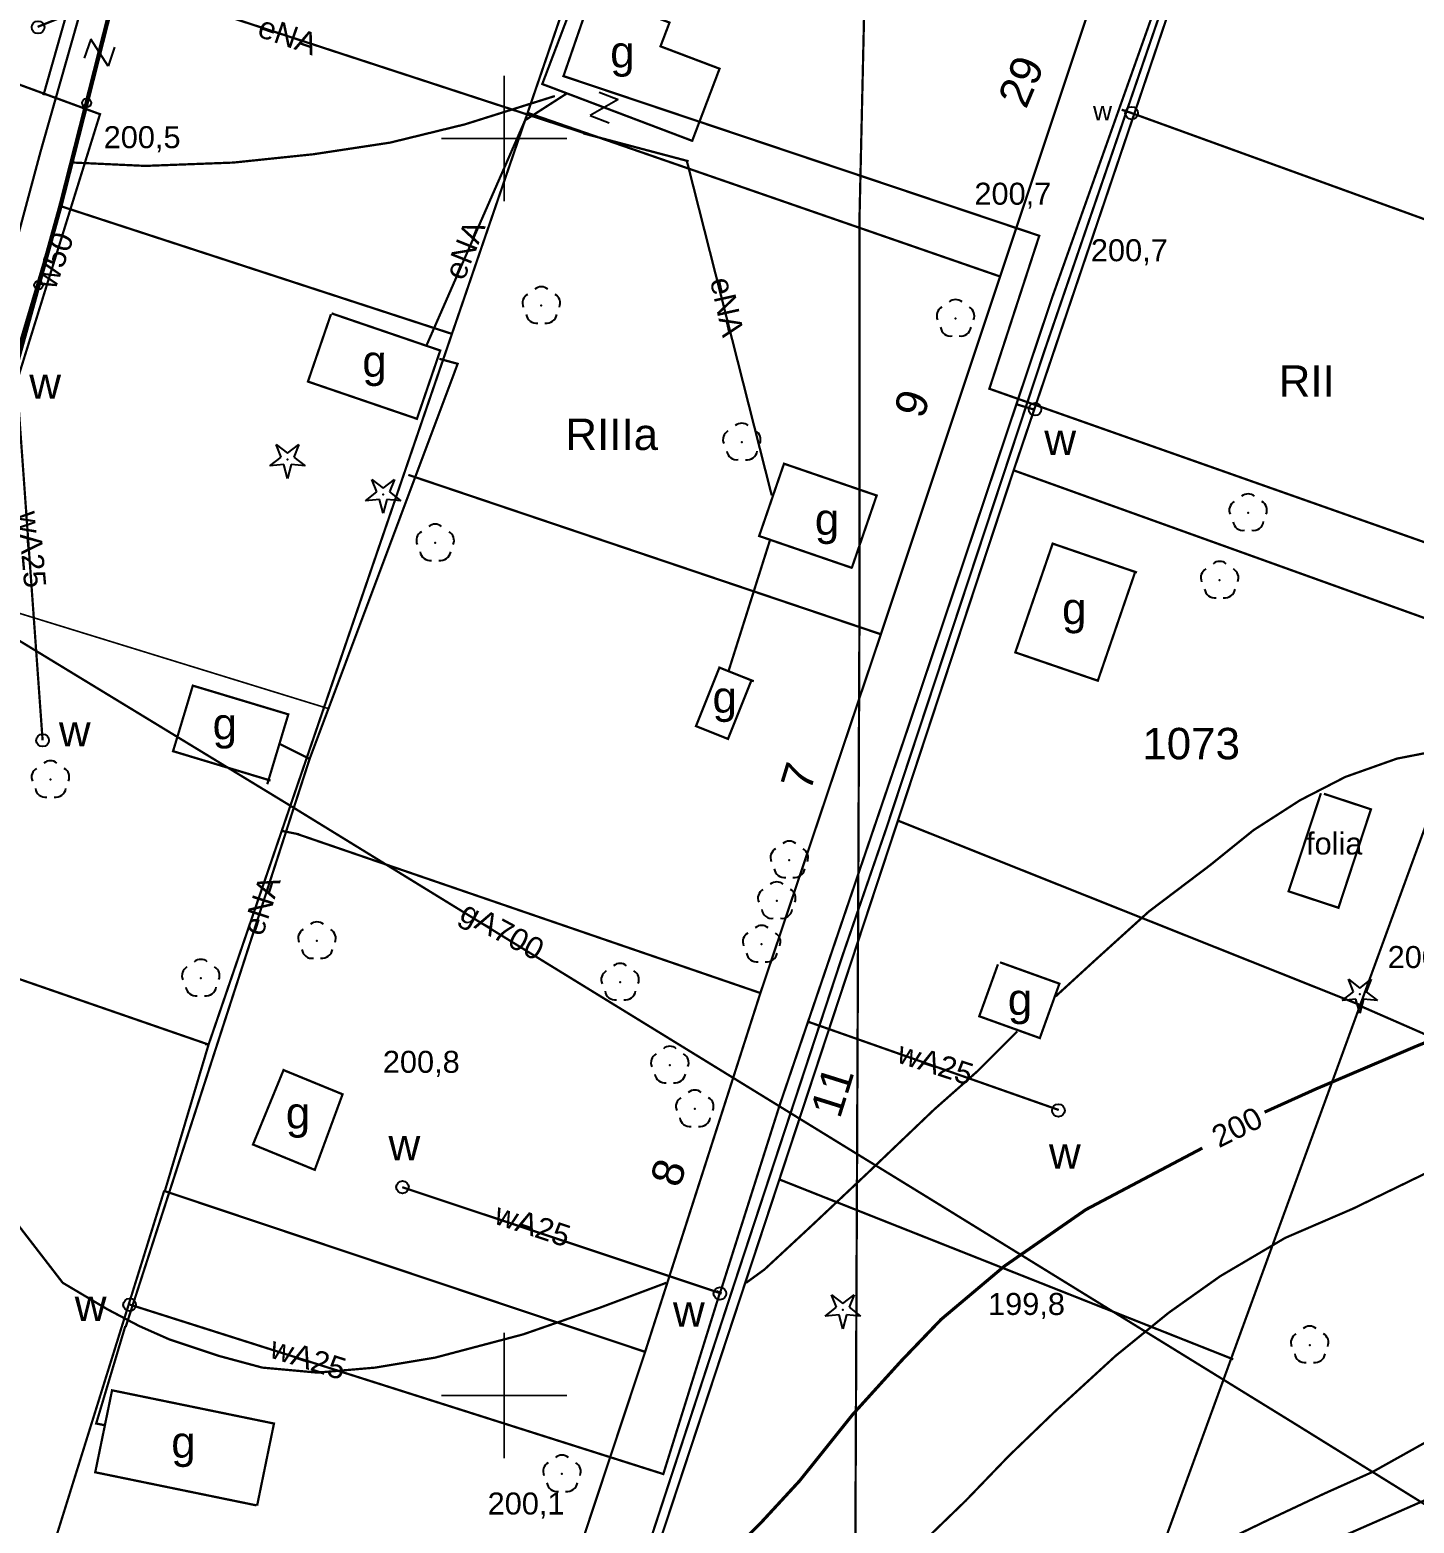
# Model space of a CAD drawing. Extents: x 7572697 to 7573818, y 5546684 to 5547005.
# Drawn here: x 7573131.1 to 7573186.2, y 5546794.9 to 5546854.3 of the extents above; entities that cross this region are included whole.
import ezdxf
from ezdxf.enums import TextEntityAlignment as Align

# ---------------------------------------------------------------- set-up
doc = ezdxf.new("R2010")
doc.units = 0
doc.header["$MEASUREMENT"] = 0
for name, pattern in [('1', [2, 1, -1]), ('2', [1, 0.5, -0.5]), ('901', [0])]:
    doc.linetypes.add(name, pattern=pattern)
doc.styles.add('STYL_ARIAL', font='Arial', dxfattribs={"oblique": 0.1})

# ---------------------------------------------------------------- blocks, each defined once
blk = doc.blocks.new('922')
at = {"color": 0}
for centre, radius, start, end in [((0, 0.35), 0.4, 50.114, 129.886), ((-0.35, 0.1), 0.4, 119.84816, 203.51949), ((0.35, 0.1), 0.4, 336.88451, 60.15184), ((-0.2, -0.3), 0.4, 187.477, 278.47884), ((0.2, -0.275), 0.425, 262.64593, 349.62892)]:
    blk.add_arc(centre, radius, start, end, dxfattribs=at)
blk.add_point((0, 0), dxfattribs=at)
blk = doc.blocks.new('510')
at = {"color": 0}
blk.add_circle((0, 0), 0.25, dxfattribs=at)
blk.add_circle((0, 0), 0.25, dxfattribs=at)
blk = doc.blocks.new('921')
at = {"color": 0}
for p, q in [((-0.25, 0.1), (-0.45, 0.6)), ((-0.45, 0.6), (0, 0.25)), ((0, 0.25), (0.45, 0.6)), ((0.45, 0.6), (0.25, 0.1)), ((-0.7, -0.25), (-0.25, 0.1)), ((0.25, 0.1), (0.7, -0.25)), ((-0.15, -0.2), (-0.7, -0.25)), ((0, -0.75), (-0.15, -0.2)), ((0.15, -0.2), (0, -0.75)), ((0.7, -0.25), (0.15, -0.2))]:
    blk.add_line(p, q, dxfattribs=at)
blk.add_point((0, 0), dxfattribs=at)
blk = doc.blocks.new('991')
at = {"color": 0}
for p, q in [((-0.4, 0.5), (0.4, 0.5)), ((0.4, 0.5), (-0.4, -0.5)), ((-0.4, -0.5), (0.4, -0.5))]:
    blk.add_line(p, q, dxfattribs=at)
blk = doc.blocks.new('202')
at = {"color": 0}
blk.add_circle((0, 0), 0.25, dxfattribs=at)
blk.add_circle((0, 0), 0.25, dxfattribs=at)

msp = doc.modelspace()

# ---------------------------------------------------------------- linework, layer by layer
at = {"color": 0}
for points, const_width in [([(7573118.2297, 5546801.1376), (7573120.5448, 5546809.3397), (7573123.819, 5546821.2195), (7573128.0193, 5546836.2412), (7573131.5713, 5546849.4836), (7573134.5942, 5546860.1132), (7573136.2809, 5546866.2979), (7573139.1913, 5546876.6563), (7573140.6796, 5546882.1795), (7573143.9803, 5546894.0593), (7573147.1883, 5546905.8465), (7573151.124, 5546920.2729), (7573152.2485, 5546924.0432)], 0.09), ([(7573124.44, 5546818.74), (7573127.82, 5546832.01), (7573132.36, 5546847.31), (7573136.02, 5546861.7), (7573140.08, 5546875.75), (7573143.93, 5546891.06)], 0.09), ([(7573116.3247, 5546877.9197), (7573135.1101, 5546871.5697), (7573133.0596, 5546865.5504), (7573154.2924, 5546858.0759), (7573152.3609, 5546852.48), (7573171.2787, 5546846.13), (7573169.2943, 5546840.0446), (7573190.7388, 5546832.4775), (7573188.8867, 5546827.3843), (7573211.0455, 5546819.5129)], 0.09), ([(7573157.4664, 5546849.8709), (7573158.5665, 5546852.7742), (7573156.2183, 5546853.664), (7573156.5762, 5546854.6086), (7573152.9626, 5546855.9779), (7573151.5176, 5546852.1644), (7573157.4842, 5546849.9036)], 0.09), ([(7573143.14, 5546843.043), (7573147.462, 5546841.5657), (7573146.5335, 5546838.8492), (7573142.2008, 5546840.3302), (7573143.1163, 5546843.0087)], 0.09), ([(7573163.824, 5546832.918), (7573164.813, 5546835.7987), (7573161.1281, 5546837.0638), (7573160.1406, 5546834.1872), (7573163.8464, 5546832.9149)], 0.09), ([(7573175.1653, 5546832.7341), (7573171.8104, 5546833.8856), (7573170.3253, 5546829.5587), (7573173.6064, 5546828.4326), (7573175.0828, 5546832.7341)], 0.09), ([(7573159.8219, 5546828.4184), (7573158.9018, 5546826.117), (7573157.6294, 5546826.6258), (7573158.5607, 5546828.9553), (7573159.9275, 5546828.4088)], 0.09), ([(7573140.5823, 5546824.3128), (7573141.4198, 5546827.0937), (7573137.6233, 5546828.2371), (7573136.8377, 5546825.6284), (7573140.7138, 5546824.4611)], 0.09), ([(7573182.4773, 5546823.9572), (7573181.1911, 5546820.0552), (7573183.1744, 5546819.4015), (7573184.4654, 5546823.3181), (7573182.5944, 5546823.9348)], 0.09), ([(7573141.8324, 5546822.3255), (7573141.1709, 5546822.4578)], 0.09), ([(7573169.6348, 5546817.1497), (7573168.8919, 5546815.086), (7573171.3004, 5546814.2189), (7573172.0791, 5546816.382), (7573169.7173, 5546817.2322)], 0.09), ([(7573184.6594, 5546816.7283), (7573184.6584, 5546816.7298), (7573184.6574, 5546816.7312), (7573184.6565, 5546816.7327), (7573184.6556, 5546816.7342), (7573184.6549, 5546816.7358), (7573184.6541, 5546816.7374), (7573184.6534, 5546816.739), (7573184.6528, 5546816.7406), (7573184.6522, 5546816.7422), (7573184.6517, 5546816.7439), (7573184.6512, 5546816.7456), (7573184.6508, 5546816.7473), (7573184.6505, 5546816.749), (7573184.6502, 5546816.7507), (7573184.65, 5546816.7525), (7573184.6498, 5546816.7542), (7573184.6497, 5546816.7559), (7573184.6497, 5546816.7577), (7573184.6497, 5546816.7594), (7573184.6498, 5546816.7612), (7573184.65, 5546816.7629), (7573184.6502, 5546816.7646), (7573184.6504, 5546816.7664), (7573184.6508, 5546816.7681), (7573184.6511, 5546816.7698), (7573184.6516, 5546816.7715), (7573184.6521, 5546816.7731), (7573184.6527, 5546816.7748), (7573184.6533, 5546816.7764), (7573184.654, 5546816.778), (7573184.6547, 5546816.7796), (7573184.6555, 5546816.7812), (7573184.6563, 5546816.7827), (7573184.6572, 5546816.7842), (7573184.6581, 5546816.7857), (7573184.6591, 5546816.7871), (7573184.6602, 5546816.7885), (7573184.6613, 5546816.7899), (7573184.6624, 5546816.7912), (7573184.6636, 5546816.7925), (7573184.6648, 5546816.7937), (7573184.6661, 5546816.7949), (7573184.6674, 5546816.7961), (7573184.6688, 5546816.7972), (7573184.6702, 5546816.7982), (7573184.6716, 5546816.7992), (7573184.673, 5546816.8002), (7573184.6745, 5546816.8011), (7573184.6761, 5546816.8019), (7573184.6776, 5546816.8027), (7573184.6792, 5546816.8035), (7573184.6808, 5546816.8042), (7573184.6824, 5546816.8048), (7573184.6841, 5546816.8054), (7573184.6857, 5546816.8059), (7573184.6874, 5546816.8063), (7573184.6891, 5546816.8067), (7573184.6908, 5546816.8071), (7573184.6926, 5546816.8074), (7573184.6943, 5546816.8076), (7573184.696, 5546816.8077), (7573184.6978, 5546816.8078), (7573184.6995, 5546816.8079), (7573184.7013, 5546816.8079), (7573184.703, 5546816.8078), (7573184.7047, 5546816.8076), (7573184.7065, 5546816.8074), (7573184.7082, 5546816.8072), (7573184.7099, 5546816.8068), (7573184.7116, 5546816.8064), (7573184.7133, 5546816.806), (7573184.715, 5546816.8055), (7573184.7166, 5546816.8049), (7573184.7183, 5546816.8043), (7573184.7199, 5546816.8036), (7573184.7215, 5546816.8029), (7573184.723, 5546816.8021), (7573184.7245, 5546816.8013), (7573184.726, 5546816.8004), (7573184.7275, 5546816.7994), (7573184.7289, 5546816.7984), (7573184.7303, 5546816.7974), (7573184.7317, 5546816.7963), (7573184.733, 5546816.7952), (7573184.7343, 5546816.794), (7573184.7355, 5546816.7928), (7573184.7367, 5546816.7915), (7573184.7379, 5546816.7902), (7573184.739, 5546816.7888), (7573184.74, 5546816.7874), (7573184.7411, 5546816.786), (7573184.742, 5546816.7845), (7573184.7429, 5546816.783), (7573184.7438, 5546816.7815), (7573184.7446, 5546816.78), (7573184.7453, 5546816.7784), (7573184.746, 5546816.7768), (7573184.7466, 5546816.7752), (7573184.7472, 5546816.7735), (7573184.7477, 5546816.7718), (7573184.7482, 5546816.7702), (7573184.7486, 5546816.7685), (7573184.7489, 5546816.7668), (7573184.7492, 5546816.765), (7573184.7494, 5546816.7633), (7573184.7496, 5546816.7616), (7573184.7497, 5546816.7598), (7573184.7497, 5546816.7581), (7573184.7497, 5546816.7563), (7573184.7496, 5546816.7546), (7573184.7495, 5546816.7528), (7573184.7492, 5546816.7511), (7573184.749, 5546816.7494), (7573184.7487, 5546816.7477), (7573184.7483, 5546816.746), (7573184.7478, 5546816.7443), (7573184.7473, 5546816.7426), (7573184.7468, 5546816.741), (7573184.7461, 5546816.7393), (7573184.7455, 5546816.7377), (7573184.7447, 5546816.7361), (7573184.7439, 5546816.7346), (7573184.7431, 5546816.733), (7573184.7422, 5546816.7315), (7573184.7413, 5546816.7301), (7573184.7403, 5546816.7286), (7573184.7392, 5546816.7272), (7573184.7381, 5546816.7259), (7573184.737, 5546816.7246), (7573184.7358, 5546816.7233), (7573184.7346, 5546816.722), (7573184.7333, 5546816.7209), (7573184.732, 5546816.7197), (7573184.7306, 5546816.7186), (7573184.7293, 5546816.7175), (7573184.7278, 5546816.7165), (7573184.7264, 5546816.7156), (7573184.7249, 5546816.7147), (7573184.7233, 5546816.7138), (7573184.7218, 5546816.713), (7573184.7202, 5546816.7123), (7573184.7186, 5546816.7116), (7573184.717, 5546816.711), (7573184.7153, 5546816.7104), (7573184.7137, 5546816.7099), (7573184.712, 5546816.7094), (7573184.7103, 5546816.709), (7573184.7086, 5546816.7087), (7573184.7069, 5546816.7084), (7573184.7051, 5546816.7082), (7573184.7034, 5546816.708), (7573184.7016, 5546816.7079), (7573184.6999, 5546816.7079), (7573184.6982, 5546816.7079), (7573184.6964, 5546816.708), (7573184.6947, 5546816.7081), (7573184.6929, 5546816.7083), (7573184.6912, 5546816.7086), (7573184.6895, 5546816.7089), (7573184.6878, 5546816.7093), (7573184.6861, 5546816.7098), (7573184.6844, 5546816.7103), (7573184.6828, 5546816.7108), (7573184.6812, 5546816.7114), (7573184.6795, 5546816.7121), (7573184.678, 5546816.7129), (7573184.6764, 5546816.7136), (7573184.6749, 5546816.7145), (7573184.6734, 5546816.7154), (7573184.6719, 5546816.7163), (7573184.6705, 5546816.7173), (7573184.6691, 5546816.7184), (7573184.6677, 5546816.7195), (7573184.6664, 5546816.7206), (7573184.6651, 5546816.7218), (7573184.6639, 5546816.723), (7573184.6627, 5546816.7243), (7573184.6615, 5546816.7256), (7573184.6594, 5546816.7283)], 0.065), ([(7573138.1546, 5546813.9911), (7573138.1546, 5546813.925)], 0.09), ([(7573142.4568, 5546808.9379), (7573143.5774, 5546811.9826), (7573141.2304, 5546812.9458), (7573140.0154, 5546809.9851), (7573142.5105, 5546808.9612)], 0.09), ([(7573133.3242, 5546791.6788), (7573142.4523, 5546791.0173), (7573159.9677, 5546787.6439), (7573167.1776, 5546787.3131), (7573201.1105, 5546802.196), (7573209.831, 5546804.8294)], 0.09), ([(7573171.2186, 5546804.703), (7573171.2176, 5546804.7044), (7573171.2166, 5546804.7059), (7573171.2157, 5546804.7074), (7573171.2149, 5546804.7089), (7573171.2141, 5546804.7105), (7573171.2133, 5546804.712), (7573171.2127, 5546804.7136), (7573171.212, 5546804.7153), (7573171.2114, 5546804.7169), (7573171.2109, 5546804.7186), (7573171.2105, 5546804.7203), (7573171.2101, 5546804.722), (7573171.2097, 5546804.7237), (7573171.2095, 5546804.7254), (7573171.2092, 5546804.7271), (7573171.2091, 5546804.7289), (7573171.209, 5546804.7306), (7573171.2089, 5546804.7324), (7573171.209, 5546804.7341), (7573171.209, 5546804.7358), (7573171.2092, 5546804.7376), (7573171.2094, 5546804.7393), (7573171.2097, 5546804.741), (7573171.21, 5546804.7428), (7573171.2104, 5546804.7445), (7573171.2108, 5546804.7461), (7573171.2113, 5546804.7478), (7573171.2119, 5546804.7495), (7573171.2125, 5546804.7511), (7573171.2132, 5546804.7527), (7573171.2139, 5546804.7543), (7573171.2147, 5546804.7558), (7573171.2155, 5546804.7574), (7573171.2164, 5546804.7589), (7573171.2174, 5546804.7603), (7573171.2184, 5546804.7618), (7573171.2194, 5546804.7632), (7573171.2205, 5546804.7645), (7573171.2217, 5546804.7659), (7573171.2228, 5546804.7671), (7573171.2241, 5546804.7684), (7573171.2253, 5546804.7696), (7573171.2267, 5546804.7707), (7573171.228, 5546804.7718), (7573171.2294, 5546804.7729), (7573171.2308, 5546804.7739), (7573171.2323, 5546804.7748), (7573171.2338, 5546804.7757), (7573171.2353, 5546804.7766), (7573171.2368, 5546804.7774), (7573171.2384, 5546804.7781), (7573171.24, 5546804.7788), (7573171.2417, 5546804.7795), (7573171.2433, 5546804.78), (7573171.245, 5546804.7806), (7573171.2467, 5546804.781), (7573171.2484, 5546804.7814), (7573171.2501, 5546804.7818), (7573171.2518, 5546804.782), (7573171.2535, 5546804.7823), (7573171.2553, 5546804.7824), (7573171.257, 5546804.7825), (7573171.2587, 5546804.7825), (7573171.2605, 5546804.7825), (7573171.2622, 5546804.7824), (7573171.264, 5546804.7823), (7573171.2657, 5546804.7821), (7573171.2674, 5546804.7818), (7573171.2691, 5546804.7815), (7573171.2708, 5546804.7811), (7573171.2725, 5546804.7807), (7573171.2742, 5546804.7802), (7573171.2759, 5546804.7796), (7573171.2775, 5546804.779), (7573171.2791, 5546804.7783), (7573171.2807, 5546804.7776), (7573171.2822, 5546804.7768), (7573171.2838, 5546804.7759), (7573171.2853, 5546804.775), (7573171.2867, 5546804.7741), (7573171.2882, 5546804.7731), (7573171.2896, 5546804.7721), (7573171.2909, 5546804.771), (7573171.2923, 5546804.7698), (7573171.2935, 5546804.7686), (7573171.2948, 5546804.7674), (7573171.296, 5546804.7661), (7573171.2971, 5546804.7648), (7573171.2982, 5546804.7635), (7573171.2993, 5546804.7621), (7573171.3003, 5546804.7607), (7573171.3012, 5546804.7592), (7573171.3021, 5546804.7577), (7573171.303, 5546804.7562), (7573171.3038, 5546804.7546), (7573171.3045, 5546804.7531), (7573171.3052, 5546804.7515), (7573171.3059, 5546804.7498), (7573171.3064, 5546804.7482), (7573171.3069, 5546804.7465), (7573171.3074, 5546804.7448), (7573171.3078, 5546804.7431), (7573171.3081, 5546804.7414), (7573171.3084, 5546804.7397), (7573171.3086, 5546804.738), (7573171.3088, 5546804.7362), (7573171.3089, 5546804.7345), (7573171.3089, 5546804.7327), (7573171.3089, 5546804.731), (7573171.3088, 5546804.7292), (7573171.3087, 5546804.7275), (7573171.3085, 5546804.7258), (7573171.3082, 5546804.7241), (7573171.3079, 5546804.7223), (7573171.3075, 5546804.7206), (7573171.3071, 5546804.7189), (7573171.3065, 5546804.7173), (7573171.306, 5546804.7156), (7573171.3054, 5546804.714), (7573171.3047, 5546804.7124), (7573171.304, 5546804.7108), (7573171.3032, 5546804.7092), (7573171.3023, 5546804.7077), (7573171.3014, 5546804.7062), (7573171.3005, 5546804.7047), (7573171.2995, 5546804.7033), (7573171.2985, 5546804.7019), (7573171.2974, 5546804.7006), (7573171.2962, 5546804.6992), (7573171.295, 5546804.698), (7573171.2938, 5546804.6967), (7573171.2925, 5546804.6955), (7573171.2912, 5546804.6944), (7573171.2899, 5546804.6933), (7573171.2885, 5546804.6922), (7573171.2871, 5546804.6912), (7573171.2856, 5546804.6902), (7573171.2841, 5546804.6893), (7573171.2826, 5546804.6885), (7573171.281, 5546804.6877), (7573171.2794, 5546804.6869), (7573171.2778, 5546804.6863), (7573171.2762, 5546804.6856), (7573171.2746, 5546804.6851), (7573171.2729, 5546804.6845), (7573171.2712, 5546804.6841), (7573171.2695, 5546804.6837), (7573171.2678, 5546804.6833), (7573171.2661, 5546804.6831), (7573171.2644, 5546804.6828), (7573171.2626, 5546804.6827), (7573171.2609, 5546804.6826), (7573171.2591, 5546804.6825), (7573171.2574, 5546804.6826), (7573171.2556, 5546804.6827), (7573171.2539, 5546804.6828), (7573171.2522, 5546804.683), (7573171.2504, 5546804.6833), (7573171.2487, 5546804.6836), (7573171.247, 5546804.684), (7573171.2453, 5546804.6844), (7573171.2437, 5546804.6849), (7573171.242, 5546804.6855), (7573171.2404, 5546804.6861), (7573171.2388, 5546804.6868), (7573171.2372, 5546804.6875), (7573171.2356, 5546804.6883), (7573171.2341, 5546804.6891), (7573171.2326, 5546804.69), (7573171.2311, 5546804.691), (7573171.2297, 5546804.692), (7573171.2283, 5546804.693), (7573171.2269, 5546804.6941), (7573171.2256, 5546804.6953), (7573171.2243, 5546804.6964), (7573171.2231, 5546804.6977), (7573171.2219, 5546804.6989), (7573171.2208, 5546804.7003), (7573171.2186, 5546804.703)], 0.09), ([(7573140.149, 5546795.633), (7573133.743, 5546796.948), (7573134.4124, 5546800.2089), (7573140.8498, 5546798.8874), (7573140.1795, 5546795.6219)], 0.09)]:
    msp.add_lwpolyline(points, dxfattribs=dict(at, const_width=const_width))
at = {"color": 5, "const_width": 0.09}
for points in [[(7573131.6838, 5546851.7193), (7573136.1155, 5546867.3165), (7573138.8937, 5546876.7489), (7573140.3489, 5546882.9335), (7573142.3465, 5546890.8842), (7573143.6694, 5546896.209), (7573146.1763, 5546906.0052), (7573151.1703, 5546924.3606)], [(7573179.5799, 5546865.6166), (7573171.8078, 5546843.7223), (7573165.9473, 5546826.2267), (7573160.9533, 5546811.5424), (7573158.572, 5546804.0348)], [(7573131.6507, 5546826.0614), (7573130.6254, 5546840.3291), (7573133.9327, 5546850.9653), (7573126.7228, 5546853.6111), (7573129.7986, 5546861.2907), (7573136.1155, 5546859.7693)], [(7573174.95, 5546851.01), (7573174.557, 5546851.1422)], [(7573171.0465, 5546839.2243), (7573170.3851, 5546839.4227)], [(7573172.0546, 5546811.3585), (7573162.0847, 5546814.8693)], [(7573145.9508, 5546808.2879), (7573158.6508, 5546804.0546)], [(7573135.0969, 5546803.6247), (7573156.3297, 5546796.8778), (7573158.5787, 5546804.0877)], [(7573158.6376, 5546804.0612), (7573158.4392, 5546804.1604)]]:
    msp.add_lwpolyline(points, dxfattribs=at)
at = {"color": 3, "linetype": '901', "const_width": 0.175}
msp.add_lwpolyline([(7573152.9562, 5546923.8118), (7573151.964, 5546920.4384), (7573147.7968, 5546905.5158), (7573143.8942, 5546890.9637), (7573140.08, 5546875.75), (7573136.02, 5546861.7), (7573132.36, 5546847.31), (7573124.44, 5546818.74)], dxfattribs=at)
at = {"color": 0, "linetype": '1', "const_width": 0.09}
msp.add_lwpolyline([(7573165.7886, 5546920.3192), (7573164.135, 5546847.0296), (7573164.135, 5546832.4114), (7573163.9365, 5546787.4719)], dxfattribs=at)
at = {"color": 0, "linetype": '2', "const_width": 0.09}
msp.add_lwpolyline([(7573196.0635, 5546912.0906), (7573190.6726, 5546897.1416), (7573181.9083, 5546871.6887), (7573176.9474, 5546857.4938), (7573171.4837, 5546841.5527), (7573165.1999, 5546822.5688), (7573163.447, 5546817.4756), (7573159.1806, 5546804.5309), (7573155.6153, 5546793.6433)], dxfattribs=at)
at = {"color": 3}
for points, const_width in [([(7573170.26, 5546836.8), (7573180.03, 5546865.69)], 0.09), ([(7573138.25, 5546813.96), (7573155.43, 5546864.15)], 0.09), ([(7573174.51, 5546858.88), (7573164.98, 5546830.28)], 0.09), ([(7573150.9354, 5546851.0193), (7573169.7628, 5546844.4944)], 0.09), ([(7573174.95, 5546851.01), (7573194.2987, 5546843.9925)], 0.09), ([(7573132.36, 5546847.31), (7573147.9259, 5546842.2272)], 0.09), ([(7573193.3, 5546840.92), (7573174.1978, 5546788.5577)], 0.09), ([(7573146.19, 5546836.62), (7573164.98, 5546830.28)], 0.09), ([(7573170.26, 5546836.8), (7573154.4714, 5546788.9929)], 0.09), ([(7573170.26, 5546836.8), (7573189.3149, 5546829.9471)], 0.09), ([(7573127.82, 5546832.01), (7573142.9941, 5546827.3286)], 0.065), ([(7573164.98, 5546830.28), (7573160.19, 5546816.01)], 0.09), ([(7573141.73, 5546822.35), (7573160.19, 5546816.01)], 0.09), ([(7573165.6726, 5546822.8618), (7573184.0802, 5546815.5153)], 0.09), ([(7573124.44, 5546818.74), (7573138.25, 5546813.96)], 0.09), ([(7573151.5701, 5546789.5742), (7573155.607, 5546801.7376), (7573160.19, 5546816.01)], 0.09), ([(7573183.9977, 5546815.5153), (7573201.91, 5546807.6735)], 0.09), ([(7573138.25, 5546813.96), (7573136.51, 5546808.13), (7573155.607, 5546801.7376)], 0.09), ([(7573136.486, 5546808.1491), (7573131.6574, 5546792.671)], 0.09), ([(7573160.9533, 5546808.5922), (7573178.9913, 5546801.4418)], 0.09)]:
    msp.add_lwpolyline(points, dxfattribs=dict(at, const_width=const_width))
at = {"color": 1}
for points, const_width in [([(7573131.4521, 5546854.438), (7573135.4209, 5546856.0255), (7573153.2075, 5546850.2047)], 0.09), ([(7573150, 5546847.5), (7573150, 5546852.5)], 0.065), ([(7573150, 5546847.5), (7573150, 5546852.5)], 0.065), ([(7573150, 5546847.5), (7573150, 5546852.5)], 0.065), ([(7573152.4977, 5546851.793), (7573150.8339, 5546850.7229), (7573146.9094, 5546841.7545)], 0.09), ([(7573147.5, 5546850), (7573152.5, 5546850)], 0.065), ([(7573147.5, 5546850), (7573152.5, 5546850)], 0.065), ([(7573147.5, 5546850), (7573152.5, 5546850)], 0.065), ([(7573153.1414, 5546850.2046), (7573157.3351, 5546849.0933)], 0.09), ([(7573157.2689, 5546849.0934), (7573160.6423, 5546835.7981)], 0.09), ([(7573147.4264, 5546841.2352), (7573148.154, 5546841.0368), (7573142.267, 5546825.3205), (7573141.0764, 5546825.9158)], 0.09), ([(7573147.4264, 5546841.2352), (7573147.4264, 5546841.2352), (7573147.4264, 5546841.2352)], 0.09), ([(7573160.5762, 5546834.0385), (7573158.9226, 5546828.813)], 0.09), ([(7573142.267, 5546825.3205), (7573134.9513, 5546802.725)], 0.09), ([(7573134.9382, 5546802.7582), (7573133.7806, 5546798.8887), (7573134.1114, 5546798.8225)], 0.09), ([(7573150, 5546797.5), (7573150, 5546802.5)], 0.065), ([(7573150, 5546797.5), (7573150, 5546802.5)], 0.065), ([(7573150, 5546797.5), (7573150, 5546802.5)], 0.065), ([(7573147.5, 5546800), (7573152.5, 5546800)], 0.065), ([(7573147.5, 5546800), (7573152.5, 5546800)], 0.065), ([(7573147.5, 5546800), (7573152.5, 5546800)], 0.065)]:
    msp.add_lwpolyline(points, dxfattribs=dict(at, const_width=const_width))
at = {"color": 37}
for points, const_width in [([(7573152.017, 5546851.6863), (7573148.4451, 5546850.5618), (7573145.4686, 5546849.8342), (7573142.4126, 5546849.3712), (7573139.2376, 5546849.0405), (7573135.7319, 5546848.9082), (7573132.8876, 5546849.0405)], 0.09), ([(7573208.9711, 5546825.4211), (7573206.0052, 5546825.4661), (7573202.8964, 5546825.6645), (7573199.2583, 5546825.8629), (7573196.0833, 5546826.0614), (7573193.1729, 5546826.2598), (7573190.3948, 5546826.0614), (7573187.8813, 5546825.7968), (7573185.5, 5546825.3338), (7573183.4495, 5546824.6062), (7573181.6503, 5546823.6801), (7573179.7982, 5546822.4895), (7573178.0784, 5546821.1004), (7573175.631, 5546819.2483), (7573173.5144, 5546817.3301), (7573171.9269, 5546815.8749)], 0.09), ([(7573180.2348, 5546811.2711), (7573182.2853, 5546812.1971), (7573186.3202, 5546813.9169), (7573189.4952, 5546815.1737), (7573192.5379, 5546816.2982), (7573194.9192, 5546817.0919), (7573201.084, 5546818.944), (7573204.6558, 5546819.8701)], 0.125), ([(7573156.4488, 5546804.4846), (7573153.803, 5546803.4924), (7573150.7603, 5546802.4341), (7573147.2545, 5546801.508), (7573144.8733, 5546801.1112), (7573142.5714, 5546800.9127), (7573140.3886, 5546801.1112), (7573138.6688, 5546801.5742), (7573136.6844, 5546802.2356), (7573135.4938, 5546802.7648), (7573134.237, 5546803.4263), (7573132.4511, 5546804.4846), (7573130.6652, 5546806.7997), (7573129.3422, 5546809.1148), (7573128.4162, 5546811.2976), (7573127.7547, 5546813.2159), (7573127.0933, 5546815.2002)], 0.09), ([(7573170.4056, 5546814.4858), (7573168.8181, 5546812.8983), (7573167.0983, 5546811.3769), (7573164.4525, 5546808.8502), (7573162.2035, 5546806.7335), (7573160.3514, 5546805.0137), (7573159.6238, 5546804.4845)], 0.09), ([(7573147.1619, 5546783.1459), (7573146.3681, 5546784.535), (7573145.5083, 5546785.7917), (7573144.8468, 5546787.4454), (7573144.5822, 5546788.5037), (7573144.7145, 5546789.4959), (7573145.2437, 5546790.4219), (7573146.2359, 5546791.2157), (7573147.4265, 5546791.6126), (7573149.1463, 5546791.7449), (7573150.8661, 5546791.7449), (7573152.5197, 5546791.7449), (7573154.4379, 5546791.7449), (7573156.0916, 5546792.0756), (7573157.2161, 5546792.3402), (7573158.4067, 5546793.1339), (7573160.1926, 5546794.9199), (7573161.7537, 5546796.6132), (7573163.8703, 5546799.259), (7573165.7886, 5546801.3757), (7573167.3761, 5546803.0293), (7573169.8896, 5546805.146), (7573173.1308, 5546807.395), (7573177.761, 5546809.8424)], 0.125), ([(7573188.384, 5546809.6837), (7573186.2012, 5546808.6253), (7573183.7538, 5546807.4347), (7573181.0551, 5546806.2705), (7573178.4754, 5546804.7492), (7573176.4249, 5546803.294), (7573174.3082, 5546801.5742), (7573171.9269, 5546799.3914), (7573170.0749, 5546797.6054), (7573168.3551, 5546795.8195), (7573166.3046, 5546793.8351)], 0.09), ([(7573162.0712, 5546773.7665), (7573163.2618, 5546777.603), (7573164.5186, 5546781.0425), (7573165.5769, 5546783.3576), (7573167.1644, 5546785.4082), (7573168.8181, 5546787.2602), (7573171.1993, 5546789.5754), (7573172.681, 5546790.7395), (7573174.4008, 5546791.9963), (7573176.319, 5546793.1208), (7573178.4357, 5546794.113), (7573180.3539, 5546795.039), (7573182.6029, 5546796.0973), (7573184.5211, 5546796.9572), (7573186.7701, 5546798.214), (7573188.8867, 5546799.6692), (7573190.8049, 5546801.1244), (7573192.8555, 5546803.0426), (7573194.0461, 5546804.101)], 0.09)]:
    msp.add_lwpolyline(points, dxfattribs=dict(at, const_width=const_width))
at = {"color": 2, "const_width": 0.09}
msp.add_lwpolyline([(7573096.6131, 5546850.9191), (7573100.9787, 5546848.3394), (7573110.0738, 5546842.5516), (7573128.2044, 5546831.5582), (7573141.6717, 5546823.3561), (7573167.3959, 5546807.5406), (7573181.4255, 5546798.8887), (7573200.1845, 5546787.2404)], dxfattribs=at)
at = {"color": 0}
for centre in [(7573133.4036, 5546851.413), (7573131.4874, 5546844.1624)]:
    msp.add_circle(centre, 0.175, dxfattribs=at)

# ---------------------------------------------------------------- block references
for name, p in [('510', (7573131.47, 5546854.42)), ('202', (7573174.95, 5546851.01, 200.66)), ('922', (7573151.48, 5546843.35)), ('922', (7573167.95, 5546842.84)), ('202', (7573171.11, 5546839.23)), ('922', (7573159.45, 5546837.92)), ('921', (7573141.39, 5546837.23)), ('921', (7573145.19, 5546835.84)), ('922', (7573147.26, 5546833.91)), ('922', (7573178.45, 5546832.43)), ('202', (7573131.65, 5546826.06)), ('922', (7573131.96, 5546824.5)), ('922', (7573161.34, 5546821.3)), ('922', (7573160.84, 5546819.68)), ('922', (7573142.56, 5546818.09)), ('922', (7573160.24, 5546817.95)), ('922', (7573137.94, 5546816.6)), ('922', (7573154.61, 5546816.44)), ('921', (7573184.02, 5546815.96)), ('922', (7573156.59, 5546813.14)), ('922', (7573157.58, 5546811.4)), ('202', (7573172.04, 5546811.34)), ('202', (7573145.96, 5546808.29)), ('202', (7573158.58, 5546804.06, 200.72)), ('921', (7573163.47, 5546803.41)), ('202', (7573135.11, 5546803.61, 201.56)), ('922', (7573182.03, 5546802.01)), ('922', (7573152.3, 5546796.88))]:
    msp.add_blockref(name, p, dxfattribs=at)
for p, rotation in [((7573133.91, 5546853.41), 251.56774), ((7573153.98, 5546851.23), 338.96099)]:
    msp.add_blockref('991', p, dxfattribs=dict(at, rotation=rotation))
at = {"color": 3}
msp.add_blockref('922', (7573179.58, 5546835.11), dxfattribs=at)

# ---------------------------------------------------------------- texts
at = {"color": 0, "style": 'STYL_ARIAL'}
for s, rotation, p in [('eNA', 340.6768, (7573140.4287, 5546854.9028)), ('w50', 70.1448, (7573131.3273, 5546844.2499)), ('eNA', 68.1986, (7573147.5834, 5546844.6298)), ('eNA', 282.5288, (7573159.0334, 5546844.5577)), ('wA25', 275.1944, (7573131.5269, 5546835.2161)), ('eNA', 71.9395, (7573139.5582, 5546818.5024)), ('gA700', 331.6208, (7573148.5792, 5546819.7173)), ('wA25', 342.0309, (7573165.8351, 5546814.0992)), ('200', 26.5651, (7573178.0308, 5546810.6124)), ('wA25', 341.5651, (7573149.8261, 5546807.6837)), ('wA25', 342.3499, (7573140.8905, 5546802.3644))]:
    msp.add_text(s, height=0.875, rotation=rotation, dxfattribs=at).set_placement(p, align=Align.TOP_LEFT)
for s, height, p in [('g', 1.25, (7573154.219, 5546854.0724)), ('w', 0.75, (7573173.4153, 5546851.466)), ('200,5', 0.875, (7573134.0783, 5546850.4885)), ('200,7', 0.875, (7573168.699, 5546848.2396)), ('200,7', 0.875, (7573173.3292, 5546845.9907)), ('g', 1.25, (7573144.3633, 5546841.7693)), ('RII', 1.25, (7573180.7986, 5546840.9757)), ('w', 1.25, (7573131.1214, 5546840.8962)), ('RIIIa', 1.25, (7573152.4352, 5546838.8591)), ('w', 1.25, (7573171.4797, 5546838.6614)), ('g', 1.25, (7573162.355, 5546835.4855)), ('g', 1.25, (7573172.1842, 5546831.9334)), ('g', 1.25, (7573158.287, 5546828.4078)), ('w', 1.25, (7573132.2988, 5546827.0718)), ('g', 1.25, (7573138.4102, 5546827.3495)), ('1073', 1.25, (7573175.3746, 5546826.5559)), ('folia', 0.875, (7573181.8849, 5546822.3948)), ('200,4', 0.875, (7573185.1296, 5546817.8787)), ('g', 1.25, (7573170.0279, 5546816.3892)), ('200,8', 0.875, (7573145.1775, 5546813.7115)), ('g', 1.25, (7573141.3206, 5546811.8714)), ('w', 1.25, (7573145.4043, 5546810.6093)), ('w', 1.25, (7573171.6644, 5546810.2787)), ('199,8', 0.875, (7573169.2414, 5546804.0806)), ('w', 1.25, (7573132.9299, 5546804.2193)), ('w', 1.25, (7573156.7154, 5546803.9947)), ('g', 1.25, (7573136.7664, 5546798.7755)), ('200,1', 0.875, (7573149.3447, 5546796.1431))]:
    msp.add_text(s, height=height, dxfattribs=at).set_placement(p, align=Align.TOP_LEFT)
at = {"color": 3, "style": 'STYL_ARIAL'}
for s, rotation, p in [('29', 67.1663, (7573169.5981, 5546851.6187)), ('9', 71.5651, (7573165.4693, 5546839.1983)), ('7', 72.9921, (7573160.9737, 5546824.3493)), ('11', 72.582, (7573162.1571, 5546811.3496)), ('8', 72.5252, (7573155.7805, 5546808.5976))]:
    msp.add_text(s, height=1.25, rotation=rotation, dxfattribs=at).set_placement(p, align=Align.TOP_LEFT)

doc.saveas('drawing.dxf')
